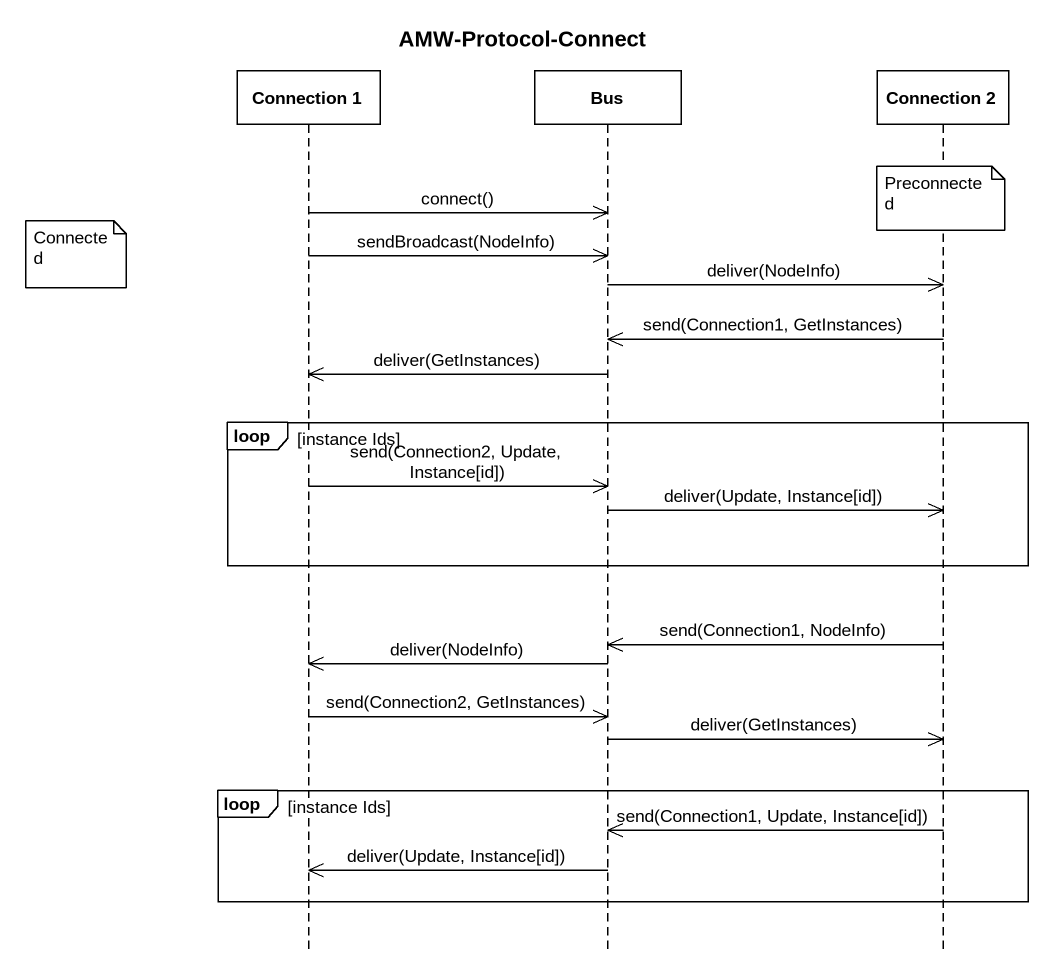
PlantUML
@startuml
title AMW-Protocol-Connect
hide footbox
participant "Connection 1" as Connection_1
participant Bus
participant "Connection 2" as Connection_2

note over Connection_2 : Preconnected
Connection_1 ->> Bus : connect()
note left of Connection_1 : Connected
Connection_1 ->> Bus : sendBroadcast(NodeInfo)
Bus ->> Connection_2 : deliver(NodeInfo)
Connection_2 ->> Bus : send(Connection1, GetInstances)
Bus ->> Connection_1 : deliver(GetInstances)
loop instance Ids
  Connection_1 ->> Bus : send(Connection2, Update, Instance[id])
  Bus ->> Connection_2 : deliver(Update, Instance[id])
end
Connection_2 ->> Bus : send(Connection1, NodeInfo)
Bus ->> Connection_1 : deliver(NodeInfo)
Connection_1 ->> Bus : send(Connection2, GetInstances)
Bus ->> Connection_2 : deliver(GetInstances)
loop instance Ids
  Connection_2 ->> Bus : send(Connection1, Update, Instance[id])
  Bus ->> Connection_1 : deliver(Update, Instance[id])
end
@enduml
